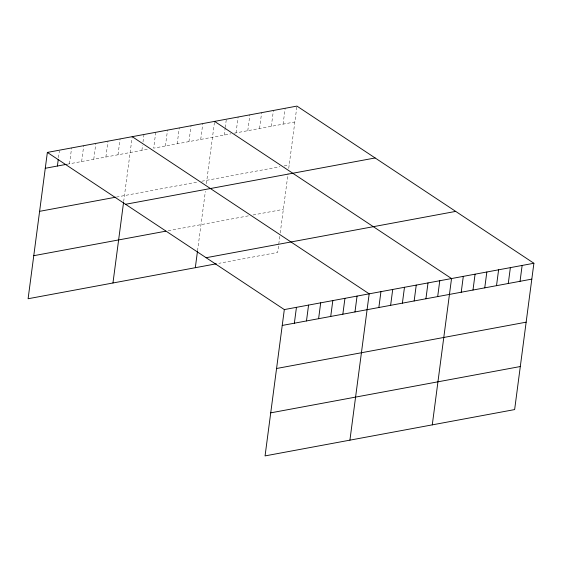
<?xml version="1.0" encoding="UTF-8"?>
<svg xmlns="http://www.w3.org/2000/svg" width="562" height="562" viewBox="0 0 562 562"><rect width="100%" height="100%" fill="white"/><g stroke="black" fill="none" stroke-linecap="round" stroke-linejoin="round"><path stroke-width="0.42" stroke-dasharray="2.81 2.11" d="M58.497 157.683L59.375 151.002M69.519 163.781L71.606 147.918M81.645 161.526L83.731 145.67M93.763 159.278L95.849 143.422M105.888 157.03L107.974 141.167M118.006 154.775L120.099 138.919M123.675 201.547L132.218 136.671M141.898 150.342L142.558 145.333M142.994 141.996L143.984 134.487M155.751 132.302L153.665 148.157L230.982 133.812M165.425 145.98L167.518 130.117M177.192 143.795L179.278 127.932M188.958 141.61L191.045 125.748M200.725 139.425L202.812 123.57M197.536 250.814L205.362 191.382M206.373 183.704L214.579 121.385M224.259 135.056L225.137 128.382M225.243 127.546L226.345 119.2M236.019 132.871L238.112 117.015M247.786 130.686L249.872 114.831M259.553 128.508L261.639 112.646M271.32 126.324L273.406 110.461M283.086 124.139L285.173 108.276M279.785 236.377L277.677 252.415L218.85 263.332M280.234 232.998L288.06 173.539M288.735 168.417L296.94 106.099M67.096 164.23L148.621 149.099M234.34 133.187L294.853 121.954M116.383 197.079L197.578 182.011M201.779 181.231L279.939 166.724M284.14 165.945L289.184 165.003M168.207 230.729L249.725 215.604M253.09 214.979L283.339 209.359"/><path stroke-width="0.84" d="M47.363 152.421L284.323 309.585L265.06 455.901L514.637 409.579L533.9 263.262L296.94 106.099L47.363 152.421L28.1 298.738L216.328 263.803M57.394 166.029L58.279 159.348M112.955 282.988L123.563 202.404M195.316 267.702L197.424 251.664M294.362 323.199L296.448 307.337M306.48 320.944L308.573 305.089M318.605 318.696L320.691 302.841M330.723 316.448L332.816 300.586M342.848 314.193L344.935 298.338M354.973 311.945L357.06 296.09M349.915 440.151L369.178 293.835L132.218 136.671M378.858 307.512L380.945 291.65M390.625 305.328L392.712 289.472M402.392 303.143L404.478 287.287M414.159 300.958L416.245 285.103M425.919 298.773L428.012 282.918M437.686 296.596L439.772 280.733M432.276 424.865L451.539 278.548L214.579 121.385M461.219 292.226L463.306 276.363M472.986 290.041L475.073 274.186M484.746 287.856L486.84 272.001M496.513 285.672L498.606 269.816M508.28 283.487L510.366 267.631M520.047 281.302L522.133 265.447M45.276 168.277L66.288 164.378M39.607 211.333L115.575 197.227M125.558 204.287L375.135 157.964M33.769 255.689L165.685 231.2M206.128 257.719L455.705 211.396M284.323 309.585L533.9 263.262M282.236 325.447L531.814 279.124M276.567 368.496L526.144 322.174M270.729 412.852L520.307 366.529"/></g></svg>
